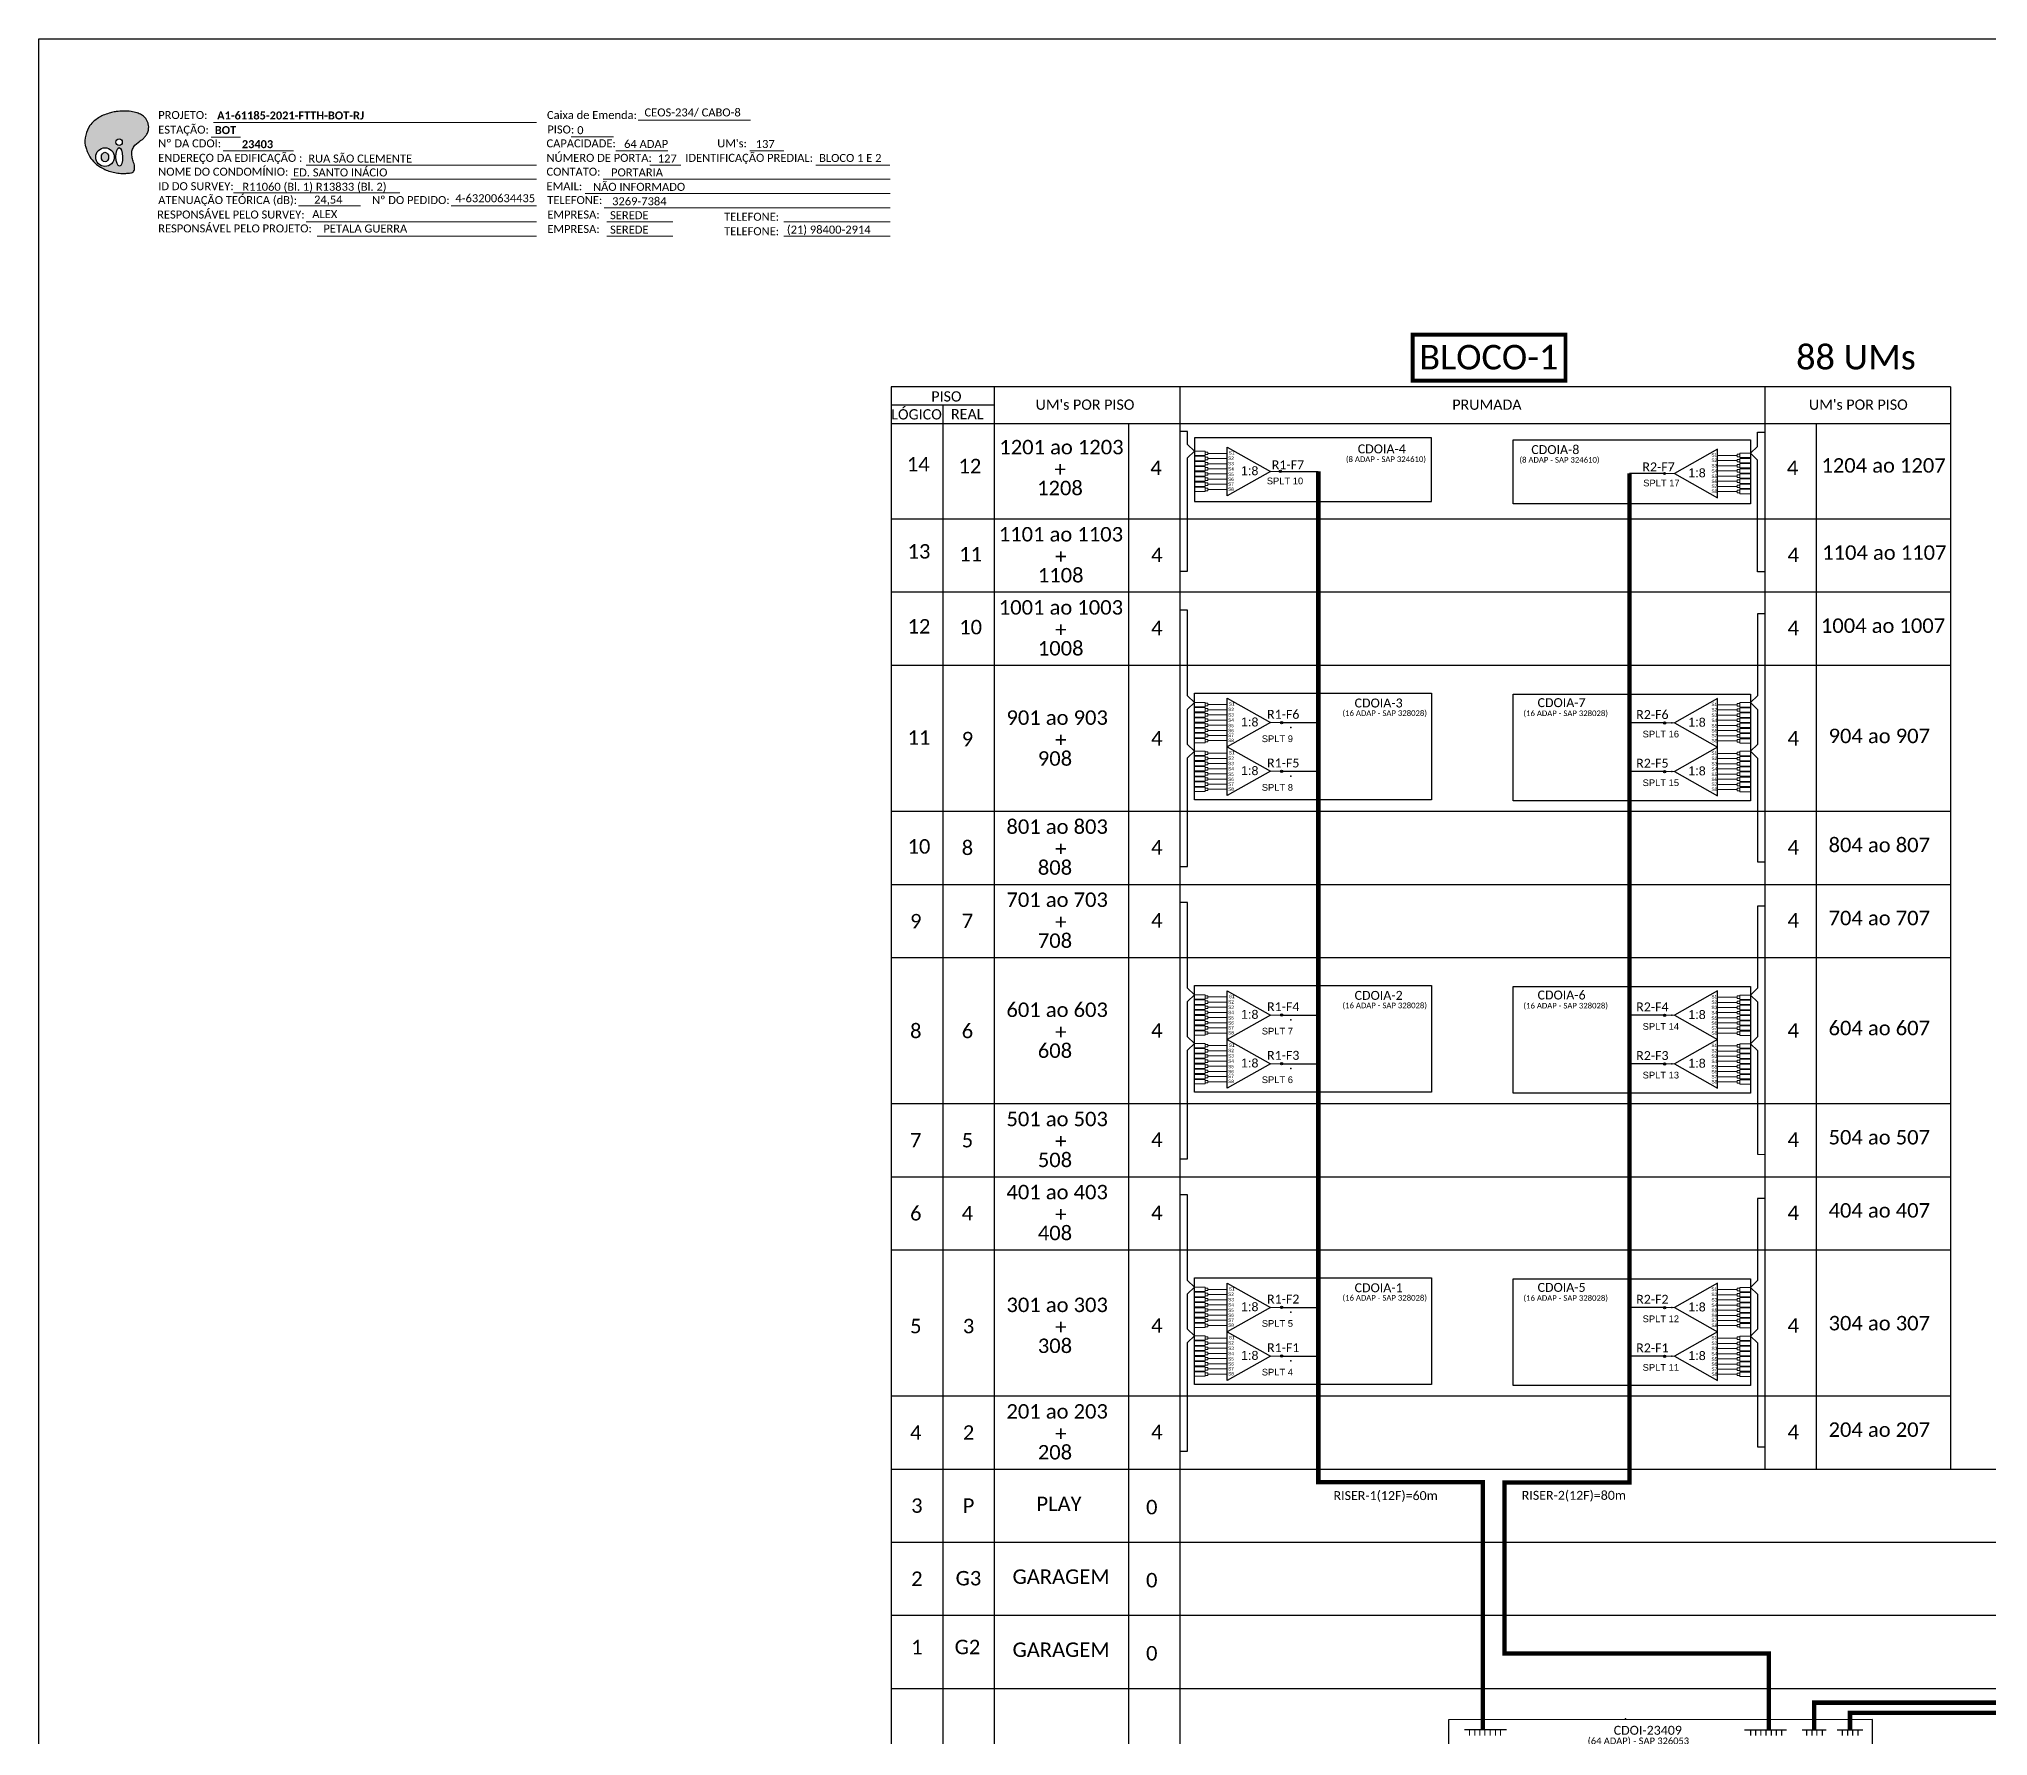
# Model space of a CAD drawing. Extents: x -4 to 2740, y 1 to 595.
# Drawn here: x 1898.7 to 2335.4, y 215.1 to 595.3 of the extents above; entities that cross this region are included whole.
import ezdxf
from ezdxf.enums import TextEntityAlignment as Align

# ---------------------------------------------------------------- set-up
doc = ezdxf.new("R2010")
doc.units = 0
doc.layers.add('CAP a instalar', color=1, linetype='Continuous')
doc.styles.add('ARIAL', font='arial.ttf')
doc.styles.add('WMF-Calibri0', font='calibri.ttf')
doc.styles.add('WMF-Calibri1', font='calibrib.ttf')

# ---------------------------------------------------------------- blocks, each defined once
blk = doc.blocks.new('OI')
h = blk.add_hatch(color=40)
edge = h.paths.add_edge_path()
edge.add_spline(control_points=[(4.35, -0.67), (3.92, -0.99), (3.26, -1.5), (2.81, -2.59), (2.9, -3.5), (3.06, -4.27), (3.31, -4.85), (3.37, -5.39), (3.4, -5.88), (3.2, -6.4), (2.54, -6.61), (1.65, -6.63), (0.55, -6.67), (-0.56, -6.42), (-1.61, -6.14), (-2.77, -5.61), (-3.92, -4.77), (-4.89, -3.7), (-5.34, -2.65), (-5.6, -1.94), (-5.85, -0.96), (-5.71, 0.47), (-5.1, 2.02), (-4.14, 3.02), (-3.3, 3.61), (-2.37, 4.16), (-1.36, 4.44), (-0.56, 4.7), (0.79, 4.85), (2.24, 4.97), (3.79, 4.57), (4.67, 4.21), (5.44, 3.65), (5.76, 2.99), (6.03, 2.21), (6.01, 1.46), (5.72, 0.64), (5.31, 0.08), (4.88, -0.38), (4.51, -0.55), (4.35, -0.67)], knot_values=[0, 0, 0, 0, 1.60434, 2.417191, 3.427595, 4.282808, 4.776746, 5.304182, 5.888771, 6.258406, 6.858137, 7.79129, 8.986195, 10.124242, 11.187857, 12.242908, 13.953784, 15.414161, 16.515391, 17.349188, 17.675853, 19.552021, 21.515531, 22.568638, 23.63245, 24.621084, 25.782718, 26.745347, 27.142653, 29.870543, 31.004649, 31.921532, 32.709589, 33.801391, 34.042471, 35.192333, 35.971461, 36.628871, 37.254359, 37.836911, 37.836911, 37.836911, 37.836911], degree=3, periodic=0)
h.paths.add_polyline_path([(1.13, -0.87, -1), (-0.04, -0.87, -1)], flags=16)
edge = h.paths.add_edge_path(flags=16)
edge.add_ellipse((0.56, -3.59), major_axis=(-0.02, 1.71), ratio=0.361305, start_angle=0, end_angle=360)
h.paths.add_polyline_path([(-0.36, -3.62, -1), (-3.8, -3.62, -1)], flags=16)
edge = h.paths.add_edge_path(flags=0)
edge.add_ellipse((-2.08, -3.62), major_axis=(0, 0.885), ratio=0.758294, start_angle=0, end_angle=360)
at = {"color": 40}
for centre, radius in [((-2.08, -3.62), 1.72), ((0.54, -0.87), 0.587)]:
    blk.add_circle(centre, radius, dxfattribs=at)
blk.add_ellipse((-2.08, -3.62), major_axis=(0, 0.885), ratio=0.758294, start_param=-3.141592653589792, end_param=3.141592653589792, dxfattribs=at)
blk.add_ellipse((0.56, -3.59), major_axis=(-0.02, 1.71), ratio=0.361305, dxfattribs=at)
at = {"color": 40, "start_tangent": (-0.800898, -0.598801), "end_tangent": (-0.800898, -0.598801)}
blk.add_spline([(4.35, -0.67), (3.2, -1.78), (2.9, -2.54), (2.92, -3.55), (3.12, -4.38), (3.28, -4.85), (3.37, -5.37), (3.35, -5.95), (3.2, -6.29), (2.66, -6.55), (1.73, -6.63), (0.54, -6.62), (-0.58, -6.41), (-1.6, -6.11), (-2.56, -5.67), (-3.95, -4.67), (-4.89, -3.56), (-5.37, -2.56), (-5.64, -1.78), (-5.72, -1.46), (-5.63, 0.42), (-4.84, 2.22), (-4.13, 2.99), (-3.27, 3.62), (-2.4, 4.09), (-1.3, 4.47), (-0.37, 4.72), (0.02, 4.77), (2.75, 4.8), (3.85, 4.53), (4.69, 4.16), (5.31, 3.68), (5.85, 2.73), (5.93, 2.5), (5.94, 1.35), (5.67, 0.62), (5.29, 0.08), (4.84, -0.36), (4.35, -0.67)], degree=3, dxfattribs=at)
blk = doc.blocks.new('SPLITTER FUTURO')
blk.add_point((0, 0))
at = {"style": 'ARIAL', "text_generation_flag": 6, "flags": 4}
for tag, p, height in [('SPLT', (-6.22, -4.1), 1.5), ('INSTAL.', (-6.25, -6.09), 1.25)]:
    blk.add_attdef(tag, p, '', height=height, rotation=180, dxfattribs=at)
blk = doc.blocks.new('SPLT_1-8_SC-APC_ESQ')
at = {"color": 3, "lineweight": 0}
for points in [[(2.41, -3.02), (0, -3.02)], [(2.41, -4), (0, -4)], [(2.41, -4.17), (0, -4.17)], [(2.41, -3.02), (2.41, -4)], [(2.41, -4.17), (2.41, -5.16)], [(2.99, -3.51), (7.37, -3.51)], [(2.41, -5.16), (0, -5.16)], [(2.41, -5.32), (0, -5.32)], [(2.41, -6.31), (0, -6.31)], [(2.41, -6.48), (0, -6.48)], [(2.41, -7.46), (0, -7.46)], [(2.41, -7.63), (0, -7.63)], [(2.41, -8.62), (0, -8.62)], [(2.41, -5.32), (2.41, -6.31)], [(2.41, -6.48), (2.41, -7.46)], [(2.41, -7.63), (2.41, -8.62)], [(7.37, -4.66), (2.99, -4.66)], [(7.37, -5.82), (2.99, -5.82)], [(7.37, -6.97), (2.99, -6.97)], [(7.37, -8.12), (2.99, -8.12)], [(2.41, -8.78), (0, -8.78)], [(2.41, -9.77), (0, -9.77)], [(2.41, -9.94), (0, -9.94)], [(2.41, -10.92), (0, -10.92)], [(2.41, -11.09), (0, -11.09)], [(2.41, -12.08), (0, -12.08)], [(2.41, -8.78), (2.41, -9.77)], [(2.41, -9.94), (2.41, -10.92)], [(2.41, -11.09), (2.41, -12.08)], [(7.37, -9.28), (2.99, -9.28)], [(7.37, -10.43), (2.99, -10.43)], [(7.37, -11.58), (2.99, -11.58)]]:
    blk.add_lwpolyline(points, dxfattribs=at)
for points in [[(2.99, -3.22), (2.41, -3.22), (2.41, -3.8), (2.99, -3.8)], [(2.99, -4.38), (2.41, -4.38), (2.41, -4.95), (2.99, -4.95)], [(2.99, -5.53), (2.41, -5.53), (2.41, -6.1), (2.99, -6.1)], [(2.99, -6.68), (2.41, -6.68), (2.41, -7.26), (2.99, -7.26)], [(2.99, -7.84), (2.41, -7.84), (2.41, -8.41), (2.99, -8.41)], [(2.99, -8.99), (2.41, -8.99), (2.41, -9.56), (2.99, -9.56)], [(2.99, -10.14), (2.41, -10.14), (2.41, -10.72), (2.99, -10.72)], [(2.99, -11.3), (2.41, -11.3), (2.41, -11.87), (2.99, -11.87)]]:
    blk.add_lwpolyline(points, close=True, dxfattribs=at)
at = {"color": 1}
blk.add_lwpolyline([(7.37, -2.1), (17.04, -7.55), (7.37, -13), (7.37, -2.1)], dxfattribs=at)
at = {"color": 1, "lineweight": 0}
blk.add_lwpolyline([(17.04, -7.55), (19.26, -7.55)], dxfattribs=at)
at = {"color": 1, "style": 'ARIAL'}
for s, height, p in [('S2', 0.75, (7.56, -4.97)), ('S1', 0.75, (7.7, -3.78)), ('S5', 0.75, (7.55, -8.57)), ('S3', 0.75, (7.55, -6.18)), ('S4', 0.75, (7.55, -7.36)), ('1:8', 2, (10.45, -8.4)), ('S6', 0.75, (7.55, -9.69)), ('S7', 0.75, (7.55, -10.78)), ('S8', 0.75, (7.55, -11.9))]:
    blk.add_text(s, height=height, dxfattribs=at).set_placement(p)
blk = doc.blocks.new('SPLT_1-8_SC-APC')
at = {"color": 1}
blk.add_lwpolyline([(-7.37, -2.1), (-17.04, -7.55), (-7.37, -13), (-7.37, -2.1)], dxfattribs=at)
at = {"color": 3, "lineweight": 0}
for points in [[(-2.99, -3.51), (-7.37, -3.51)], [(-2.41, -3.02), (-2.41, -4)], [(-2.41, -3.02), (0, -3.02)], [(-2.41, -4), (0, -4)], [(-2.41, -4.17), (-2.41, -5.16)], [(-2.41, -4.17), (0, -4.17)], [(-7.37, -4.66), (-2.99, -4.66)], [(-7.37, -5.82), (-2.99, -5.82)], [(-7.37, -6.97), (-2.99, -6.97)], [(-7.37, -8.12), (-2.99, -8.12)], [(-2.41, -5.16), (0, -5.16)], [(-2.41, -5.32), (-2.41, -6.31)], [(-2.41, -5.32), (0, -5.32)], [(-2.41, -6.31), (0, -6.31)], [(-2.41, -6.48), (-2.41, -7.46)], [(-2.41, -6.48), (0, -6.48)], [(-2.41, -7.46), (0, -7.46)], [(-2.41, -7.63), (-2.41, -8.62)], [(-2.41, -7.63), (0, -7.63)], [(-2.41, -8.62), (0, -8.62)], [(-7.37, -9.28), (-2.99, -9.28)], [(-7.37, -10.43), (-2.99, -10.43)], [(-7.37, -11.58), (-2.99, -11.58)], [(-2.41, -8.78), (-2.41, -9.77)], [(-2.41, -8.78), (0, -8.78)], [(-2.41, -9.77), (0, -9.77)], [(-2.41, -9.94), (-2.41, -10.92)], [(-2.41, -9.94), (0, -9.94)], [(-2.41, -10.92), (0, -10.92)], [(-2.41, -11.09), (-2.41, -12.08)], [(-2.41, -11.09), (0, -11.09)], [(-2.41, -12.08), (0, -12.08)]]:
    blk.add_lwpolyline(points, dxfattribs=at)
for points in [[(-2.99, -3.22), (-2.41, -3.22), (-2.41, -3.8), (-2.99, -3.8)], [(-2.99, -4.38), (-2.41, -4.38), (-2.41, -4.95), (-2.99, -4.95)], [(-2.99, -5.53), (-2.41, -5.53), (-2.41, -6.1), (-2.99, -6.1)], [(-2.99, -6.68), (-2.41, -6.68), (-2.41, -7.26), (-2.99, -7.26)], [(-2.99, -7.84), (-2.41, -7.84), (-2.41, -8.41), (-2.99, -8.41)], [(-2.99, -8.99), (-2.41, -8.99), (-2.41, -9.56), (-2.99, -9.56)], [(-2.99, -10.14), (-2.41, -10.14), (-2.41, -10.72), (-2.99, -10.72)], [(-2.99, -11.3), (-2.41, -11.3), (-2.41, -11.87), (-2.99, -11.87)]]:
    blk.add_lwpolyline(points, close=True, dxfattribs=at)
at = {"color": 1, "lineweight": 0}
blk.add_lwpolyline([(-17.04, -7.55), (-19.26, -7.55)], dxfattribs=at)
at = {"color": 1, "style": 'ARIAL'}
for s, height, p in [('S1', 0.75, (-8.74, -3.78)), ('S2', 0.75, (-8.74, -4.97)), ('1:8', 2, (-13.91, -8.4)), ('S3', 0.75, (-8.74, -6.18)), ('S4', 0.75, (-8.74, -7.36)), ('S5', 0.75, (-8.74, -8.57)), ('S6', 0.75, (-8.74, -9.69)), ('S7', 0.75, (-8.74, -10.78)), ('S8', 0.75, (-8.74, -11.9))]:
    blk.add_text(s, height=height, dxfattribs=at).set_placement(p)
blk = doc.blocks.new('SPLITTER_')
blk.add_point((0, 0))
at = {"style": 'ARIAL', "flags": 4}
blk.add_attdef('SPLT', (0, -3.26), '', height=1.5, dxfattribs=at)
blk = doc.blocks.new('LEG_CDO64_DIR')
blk.add_point((0, 0))
at = {"color": 1, "style": 'WMF-Calibri0', "flags": 4}
blk.add_attdef('MODELO', text='', height=1.5, dxfattribs=at).set_placement((-1.52, -5.5), align=Align.CENTER)
blk.add_attdef('CDO', (-2.62, -3.57), '', height=2, dxfattribs=at)

msp = doc.modelspace()

# ---------------------------------------------------------------- hatches: boundary and pattern name
h = msp.add_hatch(color=3)
h.dxf.hatch_style = 1
edge = h.paths.add_edge_path()
edge.add_arc((2176.83, 498.4), 0.242, 0, 360)
h = msp.add_hatch(color=3)
h.dxf.hatch_style = 1
edge = h.paths.add_edge_path()
edge.add_arc((2262.88, 497.93), 0.242, 0, 360)
h = msp.add_hatch(color=3)
h.dxf.hatch_style = 1
edge = h.paths.add_edge_path()
edge.add_arc((2177.1, 442.12), 0.256, 0, 360)
h = msp.add_hatch(color=3)
h.dxf.hatch_style = 1
edge = h.paths.add_edge_path()
edge.add_arc((2262.91, 442.07), 0.256, 0, 360)
h = msp.add_hatch(color=3)
h.dxf.hatch_style = 1
edge = h.paths.add_edge_path()
edge.add_arc((2177.1, 431.22), 0.256, 0, 360)
h = msp.add_hatch(color=3)
h.dxf.hatch_style = 1
edge = h.paths.add_edge_path()
edge.add_arc((2262.91, 431.17), 0.256, 0, 360)
h = msp.add_hatch(color=3)
h.dxf.hatch_style = 1
edge = h.paths.add_edge_path()
edge.add_arc((2177.1, 376.63), 0.256, 0, 360)
h = msp.add_hatch(color=3)
h.dxf.hatch_style = 1
edge = h.paths.add_edge_path()
edge.add_arc((2262.91, 376.58), 0.256, 0, 360)
h = msp.add_hatch(color=3)
h.dxf.hatch_style = 1
edge = h.paths.add_edge_path()
edge.add_arc((2177.1, 365.73), 0.256, 0, 360)
h = msp.add_hatch(color=3)
h.dxf.hatch_style = 1
edge = h.paths.add_edge_path()
edge.add_arc((2262.91, 365.69), 0.256, 0, 360)
h = msp.add_hatch(color=3)
h.dxf.hatch_style = 1
edge = h.paths.add_edge_path()
edge.add_arc((2177.1, 311.14), 0.256, 0, 360)
h = msp.add_hatch(color=3)
h.dxf.hatch_style = 1
edge = h.paths.add_edge_path()
edge.add_arc((2262.91, 311.09), 0.256, 0, 360)
h = msp.add_hatch(color=3)
h.dxf.hatch_style = 1
edge = h.paths.add_edge_path()
edge.add_arc((2177.1, 300.25), 0.256, 0, 360)
h = msp.add_hatch(color=3)
h.dxf.hatch_style = 1
edge = h.paths.add_edge_path()
edge.add_arc((2262.91, 300.2), 0.256, 0, 360)

# ---------------------------------------------------------------- linework, layer by layer
at = {"color": 5}
msp.add_line((2176.83, 498.4), (2185.33, 498.4), dxfattribs=at)
at = {"color": 6}
msp.add_line((2262.88, 497.93), (2255.04, 497.93), dxfattribs=at)
at = {"color": 7}
msp.add_lwpolyline([(1898.74, 595.26), (2739.74, 595.26), (2739.74, 1.26), (1898.74, 1.26)], close=True, dxfattribs=at)
at = {"color": 7, "lineweight": 0}
for points in [[(1937.85, 576.58), (2010.16, 576.58)], [(2033, 577.07), (2058.13, 577.07)], [(1937.33, 573.3), (1943.88, 573.3)], [(2017.95, 573.34), (2027.44, 573.34)], [(1939.99, 570.23), (1955.75, 570.23)], [(2028, 570.23), (2039.62, 570.23)], [(2057.95, 570.23), (2065.61, 570.23)], [(1955.15, 563.88), (2010.16, 563.88)], [(1958.56, 566.99), (2010.16, 566.99)], [(2025.12, 563.88), (2089.41, 563.88)], [(2035.59, 566.99), (2042.53, 566.99)], [(2072.76, 566.99), (2089.38, 566.99)], [(1942.31, 560.82), (1979.54, 560.82)], [(2021.08, 560.64), (2089.41, 560.64)], [(1956.85, 557.85), (1970.79, 557.85)], [(1991.08, 557.85), (2010.18, 557.85)], [(2025.37, 557.41), (2089.41, 557.41)], [(1958.56, 554.29), (2010.16, 554.29)], [(1961.05, 551.06), (2010.16, 551.06)], [(2025.97, 554.29), (2040.77, 554.29)], [(2025.97, 551.06), (2040.77, 551.06)], [(2065.58, 554.29), (2089.41, 554.29)], [(2065.58, 551.06), (2089.41, 551.06)]]:
    msp.add_lwpolyline(points, dxfattribs=at)
at = {"color": 0}
for points in [[(2326.95, 517.36), (2089.62, 517.36)], [(2112.76, 513.24), (2089.62, 513.24)]]:
    msp.add_lwpolyline(points, dxfattribs=at)
for points in [[(2089.62, 517.36), (2089.62, 171.35)], [(2112.76, 171.35), (2112.76, 517.36)], [(2154.35, 171.35), (2154.35, 517.36)], [(2285.36, 517.36), (2285.36, 274.93)], [(2326.95, 517.36), (2326.95, 274.93)], [(2101.19, 513.24), (2101.19, 171.35)], [(2089.62, 509.13), (2326.95, 509.13)], [(2142.78, 509.13), (2142.78, 171.35)], [(2296.93, 274.93), (2296.93, 509.13)], [(2089.62, 487.76), (2326.95, 487.76)], [(2089.62, 471.39), (2326.95, 471.39)], [(2089.62, 455.02), (2326.95, 455.02)], [(2089.62, 422.27), (2326.95, 422.27)], [(2089.62, 405.9), (2326.95, 405.9)], [(2089.62, 389.53), (2326.95, 389.53)], [(2089.62, 356.79), (2326.95, 356.79)], [(2089.62, 340.41), (2326.95, 340.41)], [(2089.62, 324.04), (2326.95, 324.04)], [(2089.62, 291.3), (2326.95, 291.3)], [(2089.62, 274.93), (2177.78, 274.93)], [(2177.78, 274.93), (2282.99, 274.93)], [(2282.99, 274.93), (2437.59, 274.93)], [(2089.62, 258.55), (2588.9, 258.55)], [(2089.62, 242.18), (2588.9, 242.18)], [(2089.62, 225.81), (2588.9, 225.81)]]:
    msp.add_lwpolyline(points)
at = {"color": 3}
for points in [[(2154.35, 476.02), (2156.01, 476.02), (2156.01, 501.43), (2157.57, 502.93), (2156.01, 504.44), (2156.01, 507.37), (2154.36, 507.37)], [(2285.36, 475.89), (2283.71, 475.89), (2283.71, 500.95), (2282.14, 502.46), (2283.71, 503.97), (2283.7, 507.19), (2285.36, 507.19)], [(2154.35, 409.91), (2156.01, 409.91), (2156.01, 434.24), (2157.58, 435.75), (2156.01, 437.26), (2156.01, 445.14), (2157.58, 446.65), (2156.01, 448.16), (2156.01, 467.3), (2154.36, 467.3)], [(2285.37, 466.53), (2283.72, 466.53), (2283.71, 448.11), (2282.14, 446.6), (2283.71, 445.09), (2283.71, 437.21), (2282.14, 435.7), (2283.71, 434.19), (2283.71, 410.91), (2285.36, 410.91)], [(2154.35, 344.42), (2156.01, 344.42), (2156.01, 368.76), (2157.58, 370.26), (2156.01, 371.77), (2156.01, 379.65), (2157.58, 381.16), (2156.01, 382.67), (2156.01, 401.82), (2154.36, 401.82)], [(2285.37, 401.04), (2283.72, 401.04), (2283.71, 382.62), (2282.14, 381.11), (2283.71, 379.6), (2283.71, 371.72), (2282.14, 370.21), (2283.71, 368.71), (2283.71, 345.43), (2285.36, 345.42)], [(2154.35, 278.94), (2156.01, 278.94), (2156.01, 303.27), (2157.58, 304.78), (2156.01, 306.28), (2156.01, 314.17), (2157.58, 315.67), (2156.01, 317.18), (2156.01, 336.33), (2154.36, 336.33)], [(2285.37, 335.55), (2283.72, 335.55), (2283.71, 317.13), (2282.14, 315.62), (2283.71, 314.12), (2283.71, 306.23), (2282.14, 304.73), (2283.71, 303.22), (2283.71, 279.94), (2285.36, 279.94)]]:
    msp.add_lwpolyline(points, dxfattribs=at)
at = {"color": 1}
for points in [[(2210.7, 505.95), (2157.57, 505.95), (2157.57, 491.63), (2210.7, 491.63)], [(2229.01, 505.48), (2282.14, 505.48), (2282.14, 491.16), (2229.01, 491.16)], [(2157.58, 448.71), (2210.71, 448.71), (2210.71, 424.81), (2157.58, 424.81)], [(2229.01, 448.5), (2282.14, 448.5), (2282.14, 424.61), (2229.01, 424.61)], [(2157.58, 383.22), (2210.71, 383.22), (2210.71, 359.33), (2157.58, 359.33)], [(2229.01, 383.01), (2282.14, 383.01), (2282.14, 359.12), (2229.01, 359.12)], [(2157.58, 317.73), (2210.71, 317.73), (2210.71, 293.84), (2157.58, 293.84)], [(2229.01, 317.52), (2282.14, 317.52), (2282.14, 293.63), (2229.01, 293.63)], [(2309.49, 218.81), (2214.52, 218.78), (2214.52, 187.19), (2309.49, 187.22)]]:
    msp.add_lwpolyline(points, close=True, dxfattribs=at)
at = {"color": 5, "const_width": 1}
msp.add_lwpolyline([(2185.33, 498.4), (2185.33, 272), (2222.19, 272), (2222.19, 216.53), (2222.19, 216.53)], dxfattribs=at)
at = {"color": 6, "const_width": 1}
msp.add_lwpolyline([(2286.27, 216.53), (2286.27, 233.62), (2227.05, 233.62), (2227.05, 271.92), (2255.04, 271.92), (2255.04, 497.93)], dxfattribs=at)
at = {"color": 5, "linetype": 'Continuous', "ltscale": 4}
for points in [[(2177.1, 442.12), (2184.94, 442.12)], [(2177.1, 431.22), (2184.94, 431.22)], [(2177.1, 376.63), (2184.94, 376.63)], [(2177.1, 365.73), (2184.94, 365.73)], [(2177.1, 311.14), (2184.94, 311.14)], [(2177.1, 300.25), (2184.94, 300.25)]]:
    msp.add_lwpolyline(points, dxfattribs=at)
at = {"color": 6}
for points in [[(2262.88, 442.07), (2255.04, 442.07)], [(2262.88, 431.17), (2255.04, 431.17)], [(2262.88, 376.58), (2255.04, 376.58)], [(2262.88, 365.69), (2255.04, 365.69)], [(2262.88, 311.09), (2255.04, 311.09)], [(2262.88, 300.2), (2255.04, 300.2)], [(2280.78, 216.53), (2290.23, 216.53)]]:
    msp.add_lwpolyline(points, dxfattribs=at)
at = {"color": 20, "const_width": 1}
msp.add_lwpolyline([(2296.43, 216.53), (2296.43, 222.61), (2479.97, 222.61), (2479.97, 271.55), (2447.28, 271.55), (2447.28, 405.17)], dxfattribs=at)
at = {"color": 114, "const_width": 1}
msp.add_lwpolyline([(2304.45, 216.53), (2304.45, 220.34), (2489.5, 220.34), (2489.5, 271.55), (2516.58, 271.55), (2516.58, 404.7)], dxfattribs=at)
at = {"color": 5}
msp.add_lwpolyline([(2227.49, 216.53), (2218.05, 216.53)], dxfattribs=at)
at = {"color": 5, "lineweight": 0}
for points in [[(2219.2, 216.53), (2219.2, 215.24)], [(2220.36, 216.53), (2220.36, 215.24)], [(2221.52, 216.53), (2221.52, 215.24)], [(2222.67, 216.53), (2222.67, 215.24)], [(2223.83, 216.53), (2223.83, 215.24)], [(2224.99, 216.53), (2224.99, 215.24)], [(2226.14, 216.53), (2226.14, 215.21)]]:
    msp.add_lwpolyline(points, dxfattribs=at)
at = {"color": 6, "linetype": 'Continuous', "ltscale": 4}
for points in [[(2282.13, 216.53), (2282.13, 215.21)], [(2283.29, 216.53), (2283.29, 215.25)], [(2285.6, 216.53), (2285.6, 215.25)], [(2286.76, 216.53), (2286.76, 215.25)], [(2287.91, 216.53), (2287.91, 215.24)]]:
    msp.add_lwpolyline(points, dxfattribs=at)
at = {"color": 6, "linetype": 'Continuous', "lineweight": 0}
msp.add_lwpolyline([(2284.44, 216.53), (2284.44, 215.24)], dxfattribs=at)
at = {"color": 6, "linetype": 'Continuous'}
msp.add_lwpolyline([(2289.07, 216.53), (2289.07, 215.25)], dxfattribs=at)
at = {"color": 20}
msp.add_lwpolyline([(2293.74, 216.53), (2299.12, 216.53)], dxfattribs=at)
at = {"color": 20, "linetype": 'Continuous', "ltscale": 4}
for points in [[(2294.71, 216.53), (2294.71, 215.21)], [(2295.87, 216.53), (2295.87, 215.25)], [(2298.18, 216.53), (2298.18, 215.25)]]:
    msp.add_lwpolyline(points, dxfattribs=at)
at = {"color": 20, "linetype": 'Continuous', "lineweight": 0}
msp.add_lwpolyline([(2297.02, 216.53), (2297.02, 215.24)], dxfattribs=at)
at = {"color": 114}
msp.add_lwpolyline([(2301.59, 216.53), (2307.32, 216.53)], dxfattribs=at)
at = {"color": 114, "linetype": 'Continuous', "ltscale": 4}
for points in [[(2302.7, 216.53), (2302.7, 215.25)], [(2303.86, 216.53), (2303.86, 215.24)], [(2306.17, 216.53), (2306.17, 215.25)]]:
    msp.add_lwpolyline(points, dxfattribs=at)
at = {"color": 114, "linetype": 'Continuous'}
msp.add_lwpolyline([(2305.02, 216.53), (2305.02, 215.25)], dxfattribs=at)
at = {"color": 3}
for centre, radius in [((2176.83, 498.4), 0.242), ((2262.88, 497.93), 0.242), ((2177.1, 442.12), 0.256), ((2262.91, 442.07), 0.256), ((2177.1, 431.22), 0.256), ((2262.91, 431.17), 0.256), ((2177.1, 376.63), 0.256), ((2262.91, 376.58), 0.256), ((2177.1, 365.73), 0.256), ((2262.91, 365.69), 0.256), ((2177.1, 311.14), 0.256), ((2262.91, 311.09), 0.256), ((2177.1, 300.25), 0.256), ((2262.91, 300.2), 0.256)]:
    msp.add_circle(centre, radius, dxfattribs=at)
at = {"layer": 'CAP a instalar', "color": 7, "linetype": 'Continuous', "ltscale": 5, "const_width": 0.876}
msp.add_lwpolyline([(2206.46, 529.03), (2240.71, 529.01), (2240.7, 518.72), (2206.46, 518.74)], close=True, dxfattribs=at)

# ---------------------------------------------------------------- block references
at = {"color": 7, "xscale": 1.213923925163967, "yscale": 1.213923925163967, "zscale": 1.213923925163967, "rotation": 0.1532896023949059}
msp.add_blockref('OI', (1916.04, 573.2), dxfattribs=at)
for p in [(2157.57, 505.95), (2157.58, 449.67), (2157.58, 438.77), (2157.58, 384.18), (2157.58, 373.28), (2157.58, 318.69), (2157.58, 307.79)]:
    msp.add_blockref('SPLT_1-8_SC-APC_ESQ', p)
at = {"color": 3}
for p in [(2282.14, 505.48), (2282.14, 449.62), (2282.14, 438.72), (2282.14, 384.13), (2282.14, 373.23), (2282.14, 318.64), (2282.14, 307.74)]:
    msp.add_blockref('SPLT_1-8_SC-APC', p, dxfattribs=at)
ref = msp.add_blockref('SPLITTER FUTURO', (2175.37, 499.62), dxfattribs=dict(xscale=-1))
ref.add_attrib('SPLT', 'SPLT 10', (2173.79, 495.52), dxfattribs={"height": 1.5, "rotation": 180, "style": 'ARIAL', "text_generation_flag": 6})
ref = msp.add_blockref('SPLITTER FUTURO', (2264.34, 499.14))
ref.add_attrib('SPLT', 'SPLT 17', (2258.12, 495.05), dxfattribs={"height": 1.5, "rotation": 180, "style": 'ARIAL', "text_generation_flag": 6})
ref = msp.add_blockref('SPLITTER_', (2179.2, 441.02), dxfattribs=dict(xscale=-1))
ref.add_attrib('SPLT', 'SPLT 9', (2172.67, 437.76), dxfattribs={"height": 1.5, "style": 'ARIAL'})
ref = msp.add_blockref('SPLITTER_', (2264.53, 442.07), dxfattribs=dict(xscale=-1))
ref.add_attrib('SPLT', 'SPLT 16', (2257.99, 438.81), dxfattribs={"height": 1.5, "style": 'ARIAL'})
ref = msp.add_blockref('SPLITTER_', (2179.2, 430.13), dxfattribs=dict(xscale=-1))
ref.add_attrib('SPLT', 'SPLT 8', (2172.67, 426.86), dxfattribs={"height": 1.5, "style": 'ARIAL'})
ref = msp.add_blockref('SPLITTER_', (2264.53, 431.17), dxfattribs=dict(xscale=-1))
ref.add_attrib('SPLT', 'SPLT 15', (2257.99, 427.91), dxfattribs={"height": 1.5, "style": 'ARIAL'})
ref = msp.add_blockref('SPLITTER_', (2179.2, 375.54), dxfattribs=dict(xscale=-1))
ref.add_attrib('SPLT', 'SPLT 7', (2172.67, 372.27), dxfattribs={"height": 1.5, "style": 'ARIAL'})
ref = msp.add_blockref('SPLITTER_', (2264.53, 376.58), dxfattribs=dict(xscale=-1))
ref.add_attrib('SPLT', 'SPLT 14', (2257.99, 373.32), dxfattribs={"height": 1.5, "style": 'ARIAL'})
ref = msp.add_blockref('SPLITTER_', (2179.2, 364.64), dxfattribs=dict(xscale=-1))
ref.add_attrib('SPLT', 'SPLT 6', (2172.67, 361.38), dxfattribs={"height": 1.5, "style": 'ARIAL'})
ref = msp.add_blockref('SPLITTER_', (2264.53, 365.69), dxfattribs=dict(xscale=-1))
ref.add_attrib('SPLT', 'SPLT 13', (2257.99, 362.42), dxfattribs={"height": 1.5, "style": 'ARIAL'})
ref = msp.add_blockref('SPLITTER_', (2179.2, 310.05), dxfattribs=dict(xscale=-1))
ref.add_attrib('SPLT', 'SPLT 5', (2172.67, 306.79), dxfattribs={"height": 1.5, "style": 'ARIAL'})
ref = msp.add_blockref('SPLITTER_', (2264.53, 311.09), dxfattribs=dict(xscale=-1))
ref.add_attrib('SPLT', 'SPLT 12', (2257.99, 307.83), dxfattribs={"height": 1.5, "style": 'ARIAL'})
ref = msp.add_blockref('SPLITTER_', (2179.2, 299.15), dxfattribs=dict(xscale=-1))
ref.add_attrib('SPLT', 'SPLT 4', (2172.67, 295.89), dxfattribs={"height": 1.5, "style": 'ARIAL'})
ref = msp.add_blockref('SPLITTER_', (2264.53, 300.2), dxfattribs=dict(xscale=-1))
ref.add_attrib('SPLT', 'SPLT 11', (2257.99, 296.94), dxfattribs={"height": 1.5, "style": 'ARIAL'})
ref = msp.add_blockref('LEG_CDO64_DIR', (2254.12, 218.99))
ref.add_attrib('CDO', 'CDOI-23409', (2251.5, 215.41), dxfattribs={"color": 1, "height": 2, "style": 'WMF-Calibri0'})
ref.add_attrib('MODELO', '(64 ADAP) - SAP 326053', dxfattribs={"color": 1, "height": 1.5, "style": 'WMF-Calibri0'}).set_placement((2257.03, 213.29), align=Align.CENTER)

# ---------------------------------------------------------------- texts
at = {"color": 7, "lineweight": 0, "style": 'WMF-Calibri0'}
for s, height, p in [('PROJETO:', 1.793, (1925.45, 577.33)), ('Caixa de Emenda:', 1.7927, (2012.54, 577.33)), ('ESTAÇÃO:', 1.793, (1925.45, 574.05)), ('Nº DA CDOI:', 1.7927, (1925.45, 570.98)), ('CAPACIDADE:', 1.7927, (2012.43, 570.98)), ("UM's:", 1.793, (2050.68, 570.98)), ('ENDEREÇO DA EDIFICAÇÃO :', 1.7927, (1925.45, 567.74)), ('NÚMERO DE PORTA:', 1.7927, (2012.43, 567.74)), ('IDENTIFICAÇÃO PREDIAL:', 1.7927, (2043.51, 567.74)), ('NOME DO CONDOMÍNIO:', 1.7927, (1925.45, 564.63)), ('CONTATO:', 1.793, (2012.43, 564.63)), ('ATENUAÇÃO TEÓRICA (dB):', 1.7927, (1925.45, 558.28)), ('ID DO SURVEY:', 1.7927, (1925.45, 561.39)), ('Nº DO PEDIDO:', 1.7927, (1973.37, 558.28)), ('EMAIL:', 1.793, (2012.43, 561.39)), ('TELEFONE:', 1.793, (2012.61, 558.28)), ('RESPONSÁVEL PELO SURVEY:', 1.7927, (1925.21, 555.04)), ('EMPRESA:', 1.793, (2012.61, 555.04)), ('TELEFONE:', 1.793, (2052.22, 554.54)), ('RESPONSÁVEL PELO PROJETO:', 1.7927, (1925.45, 551.93)), ('EMPRESA:', 1.793, (2012.61, 551.8)), ('TELEFONE:', 1.793, (2052.22, 551.3))]:
    msp.add_text(s, height=height, dxfattribs=at).set_placement(p)
at = {"color": 7}
for s, height, style, p in [('A1-61185-2021-FTTH-BOT-RJ', 1.7927, 'WMF-Calibri1', (1938.64, 577.23)), ('CEOS-234/ CABO-8', 1.7927, 'WMF-Calibri0', (2034.39, 577.91)), ('BOT', 1.793, 'WMF-Calibri1', (1938.13, 573.95)), ('PISO:', 1.793, 'WMF-Calibri0', (2012.61, 574.09)), ('0', 1.79, 'WMF-Calibri0', (2019.31, 573.94)), (' 64 ADAP', 1.793, 'WMF-Calibri0', (2029.18, 570.85)), ('137', 1.793, 'WMF-Calibri0', (2059.3, 570.83)), ('RUA SÃO CLEMENTE', 1.7927, 'WMF-Calibri0', (1959.07, 567.58)), ('127', 1.793, 'WMF-Calibri0', (2037.37, 567.59)), ('BLOCO 1 E 2', 1.7927, 'WMF-Calibri0', (2073.5, 567.71)), ('R11060 (Bl. 1) R13833 (Bl. 2)  ', 1.7927, 'WMF-Calibri0', (1944.29, 561.26)), ('ED. SANTO INÁCIO', 1.7927, 'WMF-Calibri0', (1955.66, 564.47)), ('NÃO INFORMADO', 1.7927, 'WMF-Calibri0', (2022.86, 561.24)), ('PORTARIA', 1.793, 'WMF-Calibri0', (2026.9, 564.48)), ('24,54', 1.793, 'WMF-Calibri0', (1960.37, 558.38)), ('4-63200634435', 1.7927, 'WMF-Calibri0', (1992.03, 558.69)), ('3269-7384', 1.793, 'WMF-Calibri0', (2027.14, 558.01)), ('ALEX', 1.793, 'WMF-Calibri0', (1959.96, 555.13)), ('SEREDE', 1.793, 'WMF-Calibri0', (2026.68, 554.89)), ('PETALA GUERRA', 1.7927, 'WMF-Calibri0', (1962.45, 551.9)), ('SEREDE', 1.793, 'WMF-Calibri0', (2026.68, 551.66)), ('(21) 98400-2914', 1.7927, 'WMF-Calibri0', (2066.28, 551.66)), ('1201 ao 1203', 3.24, 'WMF-Calibri0', (2113.87, 502.22)), ('+', 3.24, 'WMF-Calibri0', (2126.23, 497.27)), ('1204 ao 1207', 3.24, 'WMF-Calibri0', (2298.04, 498.12)), ('1208', 3.24, 'WMF-Calibri0', (2122.34, 493.06)), ('1101 ao 1103', 3.24, 'WMF-Calibri0', (2113.75, 482.7)), ('+', 3.24, 'WMF-Calibri0', (2126.4, 477.74)), ('1104 ao 1107', 3.24, 'WMF-Calibri0', (2298.21, 478.6)), ('1108', 3.24, 'WMF-Calibri0', (2122.5, 473.53)), ('1001 ao 1003', 3.24, 'WMF-Calibri0', (2113.75, 466.32)), ('+', 3.24, 'WMF-Calibri0', (2126.4, 461.37)), ('1004 ao 1007', 3.24, 'WMF-Calibri0', (2297.92, 462.23)), ('1008', 3.24, 'WMF-Calibri0', (2122.5, 457.16)), ('901 ao 903', 3.24, 'WMF-Calibri0', (2115.47, 441.63)), ('+', 3.24, 'WMF-Calibri0', (2126.4, 436.67)), ('904 ao 907', 3.24, 'WMF-Calibri0', (2299.64, 437.53)), ('908', 3.24, 'WMF-Calibri0', (2122.5, 432.47)), ('801 ao 803', 3.24, 'WMF-Calibri0', (2115.47, 417.21)), ('+', 3.24, 'WMF-Calibri0', (2126.4, 412.25)), ('804 ao 807', 3.24, 'WMF-Calibri0', (2299.64, 413.11)), ('808', 3.24, 'WMF-Calibri0', (2122.5, 408.05)), ('701 ao 703', 3.24, 'WMF-Calibri0', (2115.47, 400.84)), ('+', 3.24, 'WMF-Calibri0', (2126.4, 395.88)), ('704 ao 707', 3.24, 'WMF-Calibri0', (2299.64, 396.74)), ('708', 3.24, 'WMF-Calibri0', (2122.5, 391.67)), ('601 ao 603', 3.24, 'WMF-Calibri0', (2115.47, 376.19)), ('604 ao 607', 3.24, 'WMF-Calibri0', (2299.64, 372.1)), ('+', 3.24, 'WMF-Calibri0', (2126.4, 371.24)), ('608', 3.24, 'WMF-Calibri0', (2122.5, 367.03)), ('501 ao 503', 3.24, 'WMF-Calibri0', (2115.47, 351.72)), ('+', 3.24, 'WMF-Calibri0', (2126.4, 346.77)), ('504 ao 507', 3.24, 'WMF-Calibri0', (2299.64, 347.63)), ('508', 3.24, 'WMF-Calibri0', (2122.5, 342.56)), ('401 ao 403', 3.24, 'WMF-Calibri0', (2115.47, 335.35)), ('+', 3.24, 'WMF-Calibri0', (2126.4, 330.39)), ('404 ao 407', 3.24, 'WMF-Calibri0', (2299.64, 331.25)), ('408', 3.24, 'WMF-Calibri0', (2122.5, 326.19)), ('301 ao 303', 3.24, 'WMF-Calibri0', (2115.47, 310.09)), ('+', 3.24, 'WMF-Calibri0', (2126.4, 305.13)), ('304 ao 307', 3.24, 'WMF-Calibri0', (2299.64, 305.99)), ('308', 3.24, 'WMF-Calibri0', (2122.5, 300.92)), ('201 ao 203', 3.24, 'WMF-Calibri0', (2115.47, 286.23)), ('+', 3.24, 'WMF-Calibri0', (2126.4, 281.28)), ('204 ao 207', 3.24, 'WMF-Calibri0', (2299.64, 282.14)), ('208', 3.24, 'WMF-Calibri0', (2122.5, 277.07)), ('PLAY', 3.24, 'WMF-Calibri0', (2122.19, 265.51)), ('GARAGEM', 3.24, 'WMF-Calibri0', (2116.84, 249.21)), ('GARAGEM', 3.24, 'WMF-Calibri0', (2116.84, 232.84))]:
    msp.add_text(s, height=height, dxfattribs=dict(at, style=style)).set_placement(p)
at = {"color": 7, "style": 'WMF-Calibri1'}
msp.add_text('23403', height=1.793, dxfattribs=at).set_placement((1947.69, 570.8), align=Align.CENTER)
at = {"color": 0, "style": 'WMF-Calibri0'}
for s, height, p in [('BLOCO-1', 5.495, (2207.96, 521.24)), ('88 UMs', 5.495, (2292.38, 521.24)), ('     PISO', 2.3, (2094.58, 514.05)), ('  LÓGICO', 2.3, (2088.04, 510.03)), ('    REAL', 2.3, (2099.8, 510.08)), ("UM's POR PISO", 2.3, (2122.01, 512.2)), ('PRUMADA', 2.3, (2215.35, 512.2)), ("UM's POR PISO", 2.3, (2295.25, 512.2))]:
    msp.add_text(s, height=height, dxfattribs=at).set_placement(p)
at = {"color": 1, "style": 'WMF-Calibri0'}
for s, p in [('CDOIA-4', (2194.17, 502.44)), ('CDOIA-8', (2233.05, 502.28)), ('CDOIA-3', (2193.46, 445.52)), ('CDOIA-7', (2234.45, 445.6)), ('CDOIA-2', (2193.46, 380.03)), ('CDOIA-6', (2234.45, 380.11)), ('CDOIA-1', (2193.46, 314.54)), ('CDOIA-5', (2234.45, 314.62))]:
    msp.add_text(s, height=2, dxfattribs=at).set_placement(p)
at = {"color": 7, "style": 'WMF-Calibri0'}
for s, p in [('14', (2095.7, 500.01)), ('12', (2107.27, 499.6)), ('13', (2095.87, 480.49)), ('11', (2107.44, 479.85)), ('12', (2095.87, 463.7)), ('10', (2107.44, 463.52)), ('11', (2095.87, 438.79)), ('10', (2095.87, 414.4))]:
    msp.add_text(s, height=3.24, dxfattribs=at).set_placement(p, align=Align.MIDDLE_CENTER)
at = {"color": 5, "style": 'WMF-Calibri0'}
for s, p in [('R1-F7', (2174.91, 498.88)), ('R1-F6', (2173.85, 442.99)), ('R1-F5', (2173.85, 432.09)), ('R1-F4', (2173.85, 377.5)), ('R1-F3', (2173.85, 366.6)), ('R1-F2', (2173.85, 312.01)), ('R1-F1', (2173.85, 301.12)), ('RISER-1(12F)=60m', (2188.75, 267.98))]:
    msp.add_text(s, height=2, dxfattribs=at).set_placement(p)
at = {"color": 1, "style": 'WMF-Calibri0'}
for s, p in [('(8 ADAP - SAP 324610)', (2200.48, 500.51)), ('(8 ADAP - SAP 324610)', (2239.36, 500.36)), ('(16 ADAP - SAP 328028)', (2200.21, 443.63)), ('(16 ADAP - SAP 328028)', (2240.75, 443.59)), ('(16 ADAP - SAP 328028)', (2200.21, 378.15)), ('(16 ADAP - SAP 328028)', (2240.75, 378.1)), ('(16 ADAP - SAP 328028)', (2200.21, 312.66)), ('(16 ADAP - SAP 328028)', (2240.75, 312.61))]:
    msp.add_text(s, height=1.25, dxfattribs=at).set_placement(p, align=Align.CENTER)
at = {"color": 6, "style": 'WMF-Calibri0'}
for s, p in [('R2-F7', (2257.94, 498.41)), ('R2-F6', (2256.55, 442.94)), ('R2-F5', (2256.55, 432.04)), ('R2-F4', (2256.55, 377.45)), ('R2-F3', (2256.55, 366.55)), ('R2-F2', (2256.55, 311.96)), ('R2-F1', (2256.55, 301.07)), ('RISER-2(12F)=80m', (2230.91, 268.04))]:
    msp.add_text(s, height=2, dxfattribs=at).set_placement(p)
at = {"color": 7, "style": 'WMF-Calibri0', "flags": 4}
for tag, p in [('4', (2148.99, 499.21)), ('4', (2291.57, 499.21)), ('4', (2149.16, 479.69)), ('4', (2291.73, 479.69)), ('4', (2149.16, 463.32)), ('4', (2291.73, 463.32)), ('9', (2106.73, 438.44)), ('4', (2149.16, 438.62)), ('4', (2291.73, 438.62)), ('8', (2106.73, 414.09)), ('4', (2149.16, 414.2)), ('4', (2291.73, 414.2)), ('9', (2095.16, 397.65)), ('7', (2106.73, 397.71)), ('4', (2149.16, 397.83)), ('4', (2291.73, 397.83)), ('8', (2095.16, 373.07)), ('6', (2106.73, 373.07)), ('4', (2149.16, 373.18)), ('4', (2291.73, 373.18)), ('7', (2095.16, 348.6)), ('5', (2106.73, 348.6)), ('4', (2149.16, 348.71)), ('4', (2291.73, 348.71)), ('6', (2095.16, 332.23)), ('4', (2106.73, 332.23)), ('4', (2149.16, 332.34)), ('4', (2291.73, 332.34)), ('5', (2095.16, 306.96)), ('3', (2106.98, 306.96)), ('4', (2149.16, 307.08)), ('4', (2291.73, 307.08)), ('4', (2095.16, 283.11)), ('2', (2106.98, 283.11)), ('4', (2149.16, 283.23)), ('4', (2291.73, 283.23)), ('3', (2095.4, 266.74)), ('P', (2106.98, 266.74)), ('0', (2148.02, 266.41)), ('2', (2095.4, 250.37)), ('G3', (2106.95, 250.48)), ('0', (2148.02, 250.04)), ('1', (2095.4, 235.06)), ('G2', (2106.73, 235.07)), ('0', (2148.02, 233.67))]:
    msp.add_attdef(tag, text='XX', height=3.24, dxfattribs=at).set_placement(p, align=Align.MIDDLE_CENTER)

doc.saveas('drawing.dxf')
